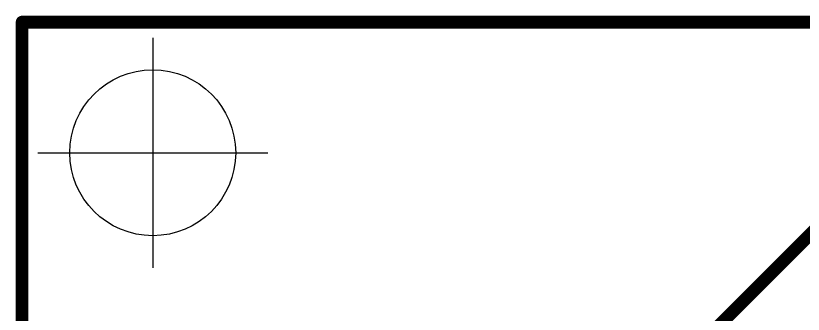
# Model space of a CAD drawing. Header units: millimetres. Extents: x -1 to 588, y 12 to 419.
# Drawn here: x 34.17 to 66.71, y 397.07 to 409.4 of the extents above; entities that cross this region are included whole.
import ezdxf

# ---------------------------------------------------------------- set-up
doc = ezdxf.new("R2010")
doc.units = ezdxf.units.MM
doc.header["$MEASUREMENT"] = 0
doc.layers.add('MultiLayer', color=9, linetype='Continuous')
doc.layers.add('TopLayer', color=1, linetype='Continuous')

msp = doc.modelspace()

# ---------------------------------------------------------------- linework, layer by layer
at = {"layer": 'MultiLayer', "color": 18, "true_color": 0x000000}
for p, q in [((39.827, 408.491), (39.827, 398.991)), ((35.077, 403.741), (44.577, 403.741))]:
    msp.add_line(p, q, dxfattribs=at)
at = {"layer": 'MultiLayer', "color": 18, "true_color": 0x000000, "const_width": 0.527}
for points in [[(34.43, 409.138), (219.169, 409.138)], [(34.43, 297.049), (34.43, 409.138)]]:
    msp.add_lwpolyline(points, dxfattribs=at)
at = {"layer": 'MultiLayer', "const_width": 0.264}
msp.add_lwpolyline([(34.299, 409.138, 1), (34.562, 409.138, 1)], format="xyb", close=True, dxfattribs=at)
at = {"layer": 'MultiLayer', "color": 18, "true_color": 0x000000, "const_width": 0.264}
msp.add_lwpolyline([(34.299, 409.138, 1), (34.562, 409.138, 1)], format="xyb", close=True, dxfattribs=at)
at = {"layer": 'MultiLayer'}
msp.add_circle((39.827, 403.741), 3.427, dxfattribs=at)
at = {"layer": 'TopLayer', "const_width": 0.527}
msp.add_lwpolyline([(56.881, 390.259), (67.631, 401.008)], dxfattribs=at)
at = {"layer": 'TopLayer'}
msp.add_circle((39.827, 403.741), 3.427, dxfattribs=at)

doc.saveas('drawing.dxf')
